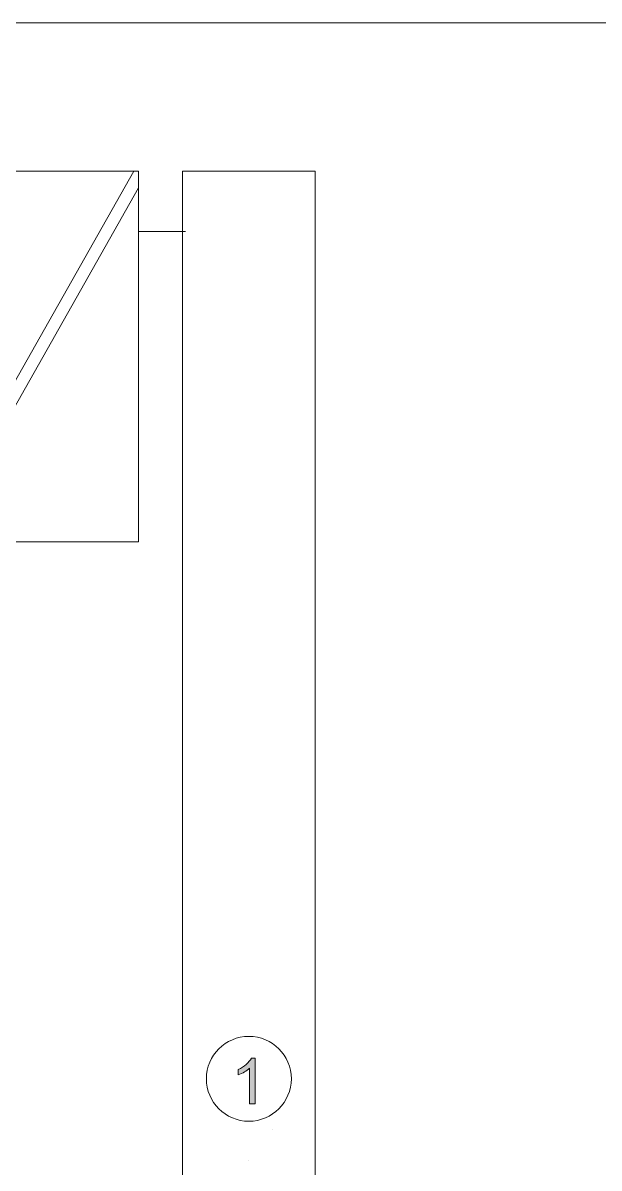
# Model space of a CAD drawing. Header units: inches. Extents: x -20 to 181, y -159 to -38.
# Drawn here: x 34.6 to 60, y -91.3 to -40.7 of the extents above; entities that cross this region are included whole.
import ezdxf

# ---------------------------------------------------------------- set-up
doc = ezdxf.new("R2010")
doc.units = ezdxf.units.IN
doc.header["$MEASUREMENT"] = 0
doc.layers.add('GRAPHIC', color=7, linetype='Continuous')

# ---------------------------------------------------------------- blocks, each defined once
blk = doc.blocks.new('block 95')
at = {"layer": 'GRAPHIC', "lineweight": 0}
for points in [[(41.645, -47.269), (47.508, -47.269), (47.508, -134.657), (41.645, -134.657), (41.645, -47.269)], [(44.576, -90.962), (44.576, -90.962)]]:
    blk.add_lwpolyline(points, dxfattribs=at)
blk = doc.blocks.new('block 99')
at = {"layer": 'GRAPHIC', "lineweight": 0}
for points in [[(30.642, -62.912), (39.498, -47.268)], [(30.855, -63.644), (39.711, -48.001)]]:
    blk.add_lwpolyline(points, dxfattribs=at)
blk = doc.blocks.new('block 98')
at = {"layer": 'GRAPHIC', "lineweight": 0}
blk.add_lwpolyline([(39.701, -47.268), (39.701, -63.644), (30.642, -63.644), (30.642, -47.268), (39.701, -47.268)], dxfattribs=at)
at = {"layer": 'GRAPHIC'}
blk.add_blockref('block 99', (0, 0), dxfattribs=at)
blk = doc.blocks.new('block 108')
at = {"layer": 'GRAPHIC', "true_color": 0x1b1b19}
h = blk.add_hatch(color=250, dxfattribs=at)
h.dxf.hatch_style = 2
edge = h.paths.add_edge_path()
edge.add_spline(control_points=[(44.85, -88.469), (44.85, -88.469), (44.602, -88.469), (44.602, -88.469), (44.602, -88.469), (44.602, -86.888), (44.602, -86.888), (44.478, -87.006), (44.312, -87.105), (44.104, -87.187), (44.104, -87.187), (44.104, -86.947), (44.104, -86.947), (44.39, -86.811), (44.585, -86.641), (44.689, -86.439), (44.689, -86.439), (44.85, -86.439), (44.85, -86.439), (44.85, -86.439), (44.85, -88.469), (44.85, -88.469)], knot_values=[0, 0, 0, 0, 1, 1, 1, 2, 2, 2, 3, 3, 3, 4, 4, 4, 5, 5, 5, 6, 6, 6, 7, 7, 7, 7], degree=3, periodic=1)
at = {"layer": 'GRAPHIC', "lineweight": 0}
blk.add_open_spline([(44.85, -88.469), (44.85, -88.469), (44.602, -88.469), (44.602, -88.469), (44.602, -88.469), (44.602, -86.888), (44.602, -86.888), (44.478, -87.006), (44.312, -87.105), (44.104, -87.187), (44.104, -87.187), (44.104, -86.947), (44.104, -86.947), (44.39, -86.811), (44.585, -86.641), (44.689, -86.439), (44.689, -86.439), (44.85, -86.439), (44.85, -86.439), (44.85, -86.439), (44.85, -88.469), (44.85, -88.469)], degree=3, knots=[0, 0, 0, 0, 1, 1, 1, 2, 2, 2, 3, 3, 3, 4, 4, 4, 5, 5, 5, 6, 6, 6, 7, 7, 7, 7], dxfattribs=at)
blk = doc.blocks.new('block 107')
at = {"layer": 'GRAPHIC', "lineweight": 0}
blk.add_open_spline([(46.452, -87.355), (46.452, -88.388), (45.609, -89.231), (44.575, -89.231), (43.544, -89.231), (42.701, -88.388), (42.701, -87.355), (42.701, -86.324), (43.544, -85.481), (44.575, -85.481), (45.609, -85.481), (46.452, -86.324), (46.452, -87.355), (46.452, -87.355), (46.452, -87.355), (46.452, -87.355)], degree=3, knots=[0, 0, 0, 0, 1, 1, 1, 2, 2, 2, 3, 3, 3, 4, 4, 4, 5, 5, 5, 5], dxfattribs=at)
at = {"layer": 'GRAPHIC'}
blk.add_blockref('block 108', (0, 0), dxfattribs=at)
blk = doc.blocks.new('block 111')
at = {"layer": 'GRAPHIC', "lineweight": 0}
for points in [[(5.735, -40.715), (85.478, -40.715), (85.478, -138.459), (5.735, -138.459), (5.735, -40.715)], [(45.607, -89.587), (45.607, -89.587)]]:
    blk.add_lwpolyline(points, dxfattribs=at)

msp = doc.modelspace()

# ---------------------------------------------------------------- linework, layer by layer
at = {"layer": 'GRAPHIC', "lineweight": 0}
msp.add_lwpolyline([(41.778, -49.931), (39.701, -49.931)], dxfattribs=at)

# ---------------------------------------------------------------- block references
at = {"layer": 'GRAPHIC'}
for name in ['block 111', 'block 98', 'block 95', 'block 107']:
    msp.add_blockref(name, (0, 0), dxfattribs=at)

doc.saveas('drawing.dxf')
